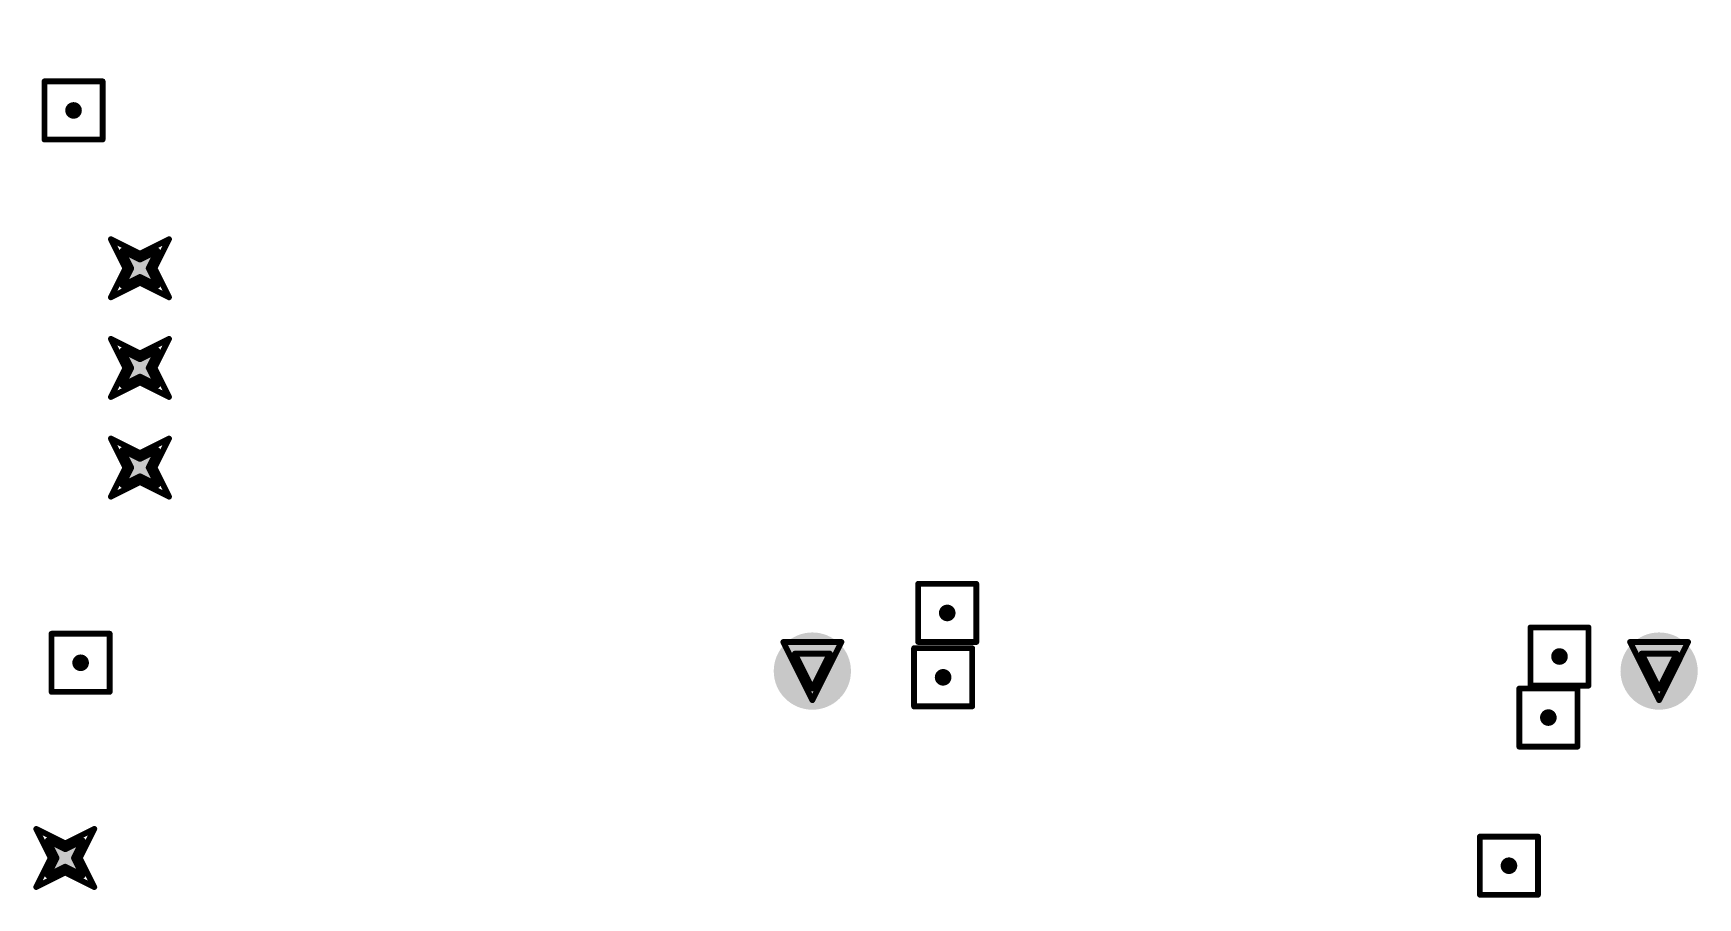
# Model space of a CAD drawing. Header units: inches. Extents: x 0 to 17, y 0 to 4.
# Drawn here: x 0.729 to 1.518, y 0.938 to 1.348 of the extents above; entities that cross this region are included whole.
import ezdxf

# ---------------------------------------------------------------- set-up
doc = ezdxf.new("R2010")
doc.units = ezdxf.units.IN
doc.header["$MEASUREMENT"] = 0
for name, color, linetype in [('Drill Drawing', 1, 'Continuous'), ('Pad Holes', 156, 'Continuous'), ('Via Holes', 16, 'Continuous')]:
    doc.layers.add(name, color=color, linetype=linetype)

# ---------------------------------------------------------------- blocks, each defined once
blk = doc.blocks.new('CR2032_VAY3_15_2_B_187')
at = {"layer": 'Pad Holes'}
h = blk.add_hatch(color=7, dxfattribs=at)
edge = h.paths.add_edge_path()
edge.add_arc((-0.40157, 0.20079), 0.01831, 0, 360)
h = blk.add_hatch(color=7, dxfattribs=at)
edge = h.paths.add_edge_path()
edge.add_arc((0.19685, 0), 0.01831, 0, 360)
h = blk.add_hatch(color=7, dxfattribs=at)
edge = h.paths.add_edge_path()
edge.add_arc((-0.40157, -0.20079), 0.01831, 0, 360)

msp = doc.modelspace()

# ---------------------------------------------------------------- hatches: boundary and pattern name
at = {"layer": 'Via Holes'}
h = msp.add_hatch(color=7, dxfattribs=at)
edge = h.paths.add_edge_path()
edge.add_arc((0.74803, 1.31102), 0.00394, 0, 360)
h = msp.add_hatch(color=7, dxfattribs=at)
edge = h.paths.add_edge_path()
edge.add_arc((0.77953, 1.23622), 0.00787, 0, 360)
h = msp.add_hatch(color=7, dxfattribs=at)
edge = h.paths.add_edge_path()
edge.add_arc((0.77953, 1.18898), 0.00787, 0, 360)
h = msp.add_hatch(color=7, dxfattribs=at)
edge = h.paths.add_edge_path()
edge.add_arc((0.77953, 1.14173), 0.00787, 0, 360)
h = msp.add_hatch(color=7, dxfattribs=at)
edge = h.paths.add_edge_path()
edge.add_arc((1.1624, 1.07283), 0.00394, 0, 360)
h = msp.add_hatch(color=7, dxfattribs=at)
edge = h.paths.add_edge_path()
edge.add_arc((0.75139, 1.04921), 0.00394, 0, 360)
h = msp.add_hatch(color=7, dxfattribs=at)
edge = h.paths.add_edge_path()
edge.add_arc((1.45276, 1.05217), 0.00394, 0, 360)
h = msp.add_hatch(color=7, dxfattribs=at)
edge = h.paths.add_edge_path()
edge.add_arc((1.16043, 1.04232), 0.00394, 0, 360)
h = msp.add_hatch(color=7, dxfattribs=at)
edge = h.paths.add_edge_path()
edge.add_arc((1.44748, 1.02323), 0.00394, 0, 360)
h = msp.add_hatch(color=7, dxfattribs=at)
edge = h.paths.add_edge_path()
edge.add_arc((0.74409, 0.95669), 0.00787, 0, 360)
h = msp.add_hatch(color=7, dxfattribs=at)
edge = h.paths.add_edge_path()
edge.add_arc((1.42879, 0.95303), 0.00394, 0, 360)

# ---------------------------------------------------------------- linework, layer by layer
at = {"layer": 'Drill Drawing'}
for points in [[(0.73425, 1.3248, 0.00276, 0.00276, 0), (0.76181, 1.3248, 0.00276, 0.00276, 0)], [(0.73425, 1.29724, 0.00276, 0.00276, 0), (0.73425, 1.3248, 0.00276, 0.00276, 0)], [(0.76181, 1.29724, 0.00276, 0.00276, 0), (0.76181, 1.3248, 0.00276, 0.00276, 0)], [(0.73425, 1.29724, 0.00276, 0.00276, 0), (0.76181, 1.29724, 0.00276, 0.00276, 0)], [(0.76575, 1.25, 0.00276, 0.00276, 0), (0.77953, 1.24311, 0.00276, 0.00276, 0)], [(0.76575, 1.25, 0.00276, 0.00276, 0), (0.77264, 1.23622, 0.00276, 0.00276, 0)], [(0.77953, 1.24311, 0.00276, 0.00276, 0), (0.79331, 1.25, 0.00276, 0.00276, 0)], [(0.78642, 1.23622, 0.00276, 0.00276, 0), (0.79331, 1.25, 0.00276, 0.00276, 0)], [(0.77126, 1.24449, 0.00276, 0.00276, 0), (0.77953, 1.24035, 0.00276, 0.00276, 0)], [(0.77126, 1.24449, 0.00276, 0.00276, 0), (0.77539, 1.23622, 0.00276, 0.00276, 0)], [(0.77953, 1.24035, 0.00276, 0.00276, 0), (0.7878, 1.24449, 0.00276, 0.00276, 0)], [(0.78366, 1.23622, 0.00276, 0.00276, 0), (0.7878, 1.24449, 0.00276, 0.00276, 0)], [(0.76575, 1.22244, 0.00276, 0.00276, 0), (0.77264, 1.23622, 0.00276, 0.00276, 0)], [(0.77126, 1.22795, 0.00276, 0.00276, 0), (0.77539, 1.23622, 0.00276, 0.00276, 0)], [(0.77126, 1.22795, 0.00276, 0.00276, 0), (0.77953, 1.23209, 0.00276, 0.00276, 0)], [(0.77953, 1.23209, 0.00276, 0.00276, 0), (0.7878, 1.22795, 0.00276, 0.00276, 0)], [(0.78366, 1.23622, 0.00276, 0.00276, 0), (0.7878, 1.22795, 0.00276, 0.00276, 0)], [(0.78642, 1.23622, 0.00276, 0.00276, 0), (0.79331, 1.22244, 0.00276, 0.00276, 0)], [(0.76575, 1.22244, 0.00276, 0.00276, 0), (0.77953, 1.22933, 0.00276, 0.00276, 0)], [(0.77953, 1.22933, 0.00276, 0.00276, 0), (0.79331, 1.22244, 0.00276, 0.00276, 0)], [(0.76575, 1.20276, 0.00276, 0.00276, 0), (0.77953, 1.19587, 0.00276, 0.00276, 0)], [(0.76575, 1.20276, 0.00276, 0.00276, 0), (0.77264, 1.18898, 0.00276, 0.00276, 0)], [(0.77953, 1.19587, 0.00276, 0.00276, 0), (0.79331, 1.20276, 0.00276, 0.00276, 0)], [(0.78642, 1.18898, 0.00276, 0.00276, 0), (0.79331, 1.20276, 0.00276, 0.00276, 0)], [(0.77126, 1.19724, 0.00276, 0.00276, 0), (0.77953, 1.19311, 0.00276, 0.00276, 0)], [(0.77126, 1.19724, 0.00276, 0.00276, 0), (0.77539, 1.18898, 0.00276, 0.00276, 0)], [(0.77953, 1.19311, 0.00276, 0.00276, 0), (0.7878, 1.19724, 0.00276, 0.00276, 0)], [(0.78366, 1.18898, 0.00276, 0.00276, 0), (0.7878, 1.19724, 0.00276, 0.00276, 0)], [(0.76575, 1.1752, 0.00276, 0.00276, 0), (0.77264, 1.18898, 0.00276, 0.00276, 0)], [(0.77126, 1.18071, 0.00276, 0.00276, 0), (0.77539, 1.18898, 0.00276, 0.00276, 0)], [(0.77126, 1.18071, 0.00276, 0.00276, 0), (0.77953, 1.18484, 0.00276, 0.00276, 0)], [(0.77953, 1.18484, 0.00276, 0.00276, 0), (0.7878, 1.18071, 0.00276, 0.00276, 0)], [(0.78366, 1.18898, 0.00276, 0.00276, 0), (0.7878, 1.18071, 0.00276, 0.00276, 0)], [(0.78642, 1.18898, 0.00276, 0.00276, 0), (0.79331, 1.1752, 0.00276, 0.00276, 0)], [(0.76575, 1.1752, 0.00276, 0.00276, 0), (0.77953, 1.18209, 0.00276, 0.00276, 0)], [(0.77953, 1.18209, 0.00276, 0.00276, 0), (0.79331, 1.1752, 0.00276, 0.00276, 0)], [(0.76575, 1.15551, 0.00276, 0.00276, 0), (0.77953, 1.14862, 0.00276, 0.00276, 0)], [(0.76575, 1.15551, 0.00276, 0.00276, 0), (0.77264, 1.14173, 0.00276, 0.00276, 0)], [(0.77953, 1.14862, 0.00276, 0.00276, 0), (0.79331, 1.15551, 0.00276, 0.00276, 0)], [(0.78642, 1.14173, 0.00276, 0.00276, 0), (0.79331, 1.15551, 0.00276, 0.00276, 0)], [(0.77126, 1.15, 0.00276, 0.00276, 0), (0.77953, 1.14587, 0.00276, 0.00276, 0)], [(0.77126, 1.15, 0.00276, 0.00276, 0), (0.77539, 1.14173, 0.00276, 0.00276, 0)], [(0.77953, 1.14587, 0.00276, 0.00276, 0), (0.7878, 1.15, 0.00276, 0.00276, 0)], [(0.78366, 1.14173, 0.00276, 0.00276, 0), (0.7878, 1.15, 0.00276, 0.00276, 0)], [(0.76575, 1.12795, 0.00276, 0.00276, 0), (0.77264, 1.14173, 0.00276, 0.00276, 0)], [(0.77126, 1.13346, 0.00276, 0.00276, 0), (0.77539, 1.14173, 0.00276, 0.00276, 0)], [(0.77126, 1.13346, 0.00276, 0.00276, 0), (0.77953, 1.1376, 0.00276, 0.00276, 0)], [(0.77953, 1.1376, 0.00276, 0.00276, 0), (0.7878, 1.13346, 0.00276, 0.00276, 0)], [(0.78366, 1.14173, 0.00276, 0.00276, 0), (0.7878, 1.13346, 0.00276, 0.00276, 0)], [(0.78642, 1.14173, 0.00276, 0.00276, 0), (0.79331, 1.12795, 0.00276, 0.00276, 0)], [(0.76575, 1.12795, 0.00276, 0.00276, 0), (0.77953, 1.13484, 0.00276, 0.00276, 0)], [(0.77953, 1.13484, 0.00276, 0.00276, 0), (0.79331, 1.12795, 0.00276, 0.00276, 0)], [(1.14862, 1.08661, 0.00276, 0.00276, 0), (1.17618, 1.08661, 0.00276, 0.00276, 0)], [(1.14862, 1.05906, 0.00276, 0.00276, 0), (1.14862, 1.08661, 0.00276, 0.00276, 0)], [(1.17618, 1.05906, 0.00276, 0.00276, 0), (1.17618, 1.08661, 0.00276, 0.00276, 0)], [(1.43898, 1.06594, 0.00276, 0.00276, 0), (1.46654, 1.06594, 0.00276, 0.00276, 0)], [(1.43898, 1.03839, 0.00276, 0.00276, 0), (1.43898, 1.06594, 0.00276, 0.00276, 0)], [(1.46654, 1.03839, 0.00276, 0.00276, 0), (1.46654, 1.06594, 0.00276, 0.00276, 0)], [(0.73761, 1.06299, 0.00276, 0.00276, 0), (0.76517, 1.06299, 0.00276, 0.00276, 0)], [(0.73761, 1.03543, 0.00276, 0.00276, 0), (0.73761, 1.06299, 0.00276, 0.00276, 0)], [(0.76517, 1.03543, 0.00276, 0.00276, 0), (0.76517, 1.06299, 0.00276, 0.00276, 0)], [(1.08465, 1.05906, 0.00276, 0.00276, 0), (1.11221, 1.05906, 0.00276, 0.00276, 0)], [(1.08465, 1.05906, 0.00276, 0.00276, 0), (1.09843, 1.0315, 0.00276, 0.00276, 0)], [(1.09843, 1.0315, 0.00276, 0.00276, 0), (1.11221, 1.05906, 0.00276, 0.00276, 0)], [(1.14862, 1.05906, 0.00276, 0.00276, 0), (1.17618, 1.05906, 0.00276, 0.00276, 0)], [(1.48622, 1.05906, 0.00276, 0.00276, 0), (1.51378, 1.05906, 0.00276, 0.00276, 0)], [(1.48622, 1.05906, 0.00276, 0.00276, 0), (1.5, 1.0315, 0.00276, 0.00276, 0)], [(1.5, 1.0315, 0.00276, 0.00276, 0), (1.51378, 1.05906, 0.00276, 0.00276, 0)], [(1.09016, 1.05354, 0.00276, 0.00276, 0), (1.10669, 1.05354, 0.00276, 0.00276, 0)], [(1.09016, 1.05354, 0.00276, 0.00276, 0), (1.09843, 1.03701, 0.00276, 0.00276, 0)], [(1.09843, 1.03701, 0.00276, 0.00276, 0), (1.10669, 1.05354, 0.00276, 0.00276, 0)], [(1.14665, 1.0561, 0.00276, 0.00276, 0), (1.17421, 1.0561, 0.00276, 0.00276, 0)], [(1.14665, 1.02854, 0.00276, 0.00276, 0), (1.14665, 1.0561, 0.00276, 0.00276, 0)], [(1.17421, 1.02854, 0.00276, 0.00276, 0), (1.17421, 1.0561, 0.00276, 0.00276, 0)], [(1.49173, 1.05354, 0.00276, 0.00276, 0), (1.50827, 1.05354, 0.00276, 0.00276, 0)], [(1.49173, 1.05354, 0.00276, 0.00276, 0), (1.5, 1.03701, 0.00276, 0.00276, 0)], [(1.5, 1.03701, 0.00276, 0.00276, 0), (1.50827, 1.05354, 0.00276, 0.00276, 0)], [(0.73761, 1.03543, 0.00276, 0.00276, 0), (0.76517, 1.03543, 0.00276, 0.00276, 0)], [(1.4337, 1.03701, 0.00276, 0.00276, 0), (1.46126, 1.03701, 0.00276, 0.00276, 0)], [(1.4337, 1.00945, 0.00276, 0.00276, 0), (1.4337, 1.03701, 0.00276, 0.00276, 0)], [(1.43898, 1.03839, 0.00276, 0.00276, 0), (1.46654, 1.03839, 0.00276, 0.00276, 0)], [(1.46126, 1.00945, 0.00276, 0.00276, 0), (1.46126, 1.03701, 0.00276, 0.00276, 0)], [(1.14665, 1.02854, 0.00276, 0.00276, 0), (1.17421, 1.02854, 0.00276, 0.00276, 0)], [(1.4337, 1.00945, 0.00276, 0.00276, 0), (1.46126, 1.00945, 0.00276, 0.00276, 0)], [(0.73032, 0.97047, 0.00276, 0.00276, 0), (0.74409, 0.96358, 0.00276, 0.00276, 0)], [(0.73032, 0.97047, 0.00276, 0.00276, 0), (0.7372, 0.95669, 0.00276, 0.00276, 0)], [(0.74409, 0.96358, 0.00276, 0.00276, 0), (0.75787, 0.97047, 0.00276, 0.00276, 0)], [(0.75098, 0.95669, 0.00276, 0.00276, 0), (0.75787, 0.97047, 0.00276, 0.00276, 0)], [(0.73583, 0.96496, 0.00276, 0.00276, 0), (0.74409, 0.96083, 0.00276, 0.00276, 0)], [(0.73583, 0.96496, 0.00276, 0.00276, 0), (0.73996, 0.95669, 0.00276, 0.00276, 0)], [(0.74409, 0.96083, 0.00276, 0.00276, 0), (0.75236, 0.96496, 0.00276, 0.00276, 0)], [(0.74823, 0.95669, 0.00276, 0.00276, 0), (0.75236, 0.96496, 0.00276, 0.00276, 0)], [(1.41501, 0.96681, 0.00276, 0.00276, 0), (1.44257, 0.96681, 0.00276, 0.00276, 0)], [(1.41501, 0.93925, 0.00276, 0.00276, 0), (1.41501, 0.96681, 0.00276, 0.00276, 0)], [(1.44257, 0.93925, 0.00276, 0.00276, 0), (1.44257, 0.96681, 0.00276, 0.00276, 0)], [(0.73032, 0.94291, 0.00276, 0.00276, 0), (0.7372, 0.95669, 0.00276, 0.00276, 0)], [(0.73583, 0.94843, 0.00276, 0.00276, 0), (0.73996, 0.95669, 0.00276, 0.00276, 0)], [(0.74823, 0.95669, 0.00276, 0.00276, 0), (0.75236, 0.94843, 0.00276, 0.00276, 0)], [(0.75098, 0.95669, 0.00276, 0.00276, 0), (0.75787, 0.94291, 0.00276, 0.00276, 0)], [(0.73032, 0.94291, 0.00276, 0.00276, 0), (0.74409, 0.9498, 0.00276, 0.00276, 0)], [(0.73583, 0.94843, 0.00276, 0.00276, 0), (0.74409, 0.95256, 0.00276, 0.00276, 0)], [(0.74409, 0.95256, 0.00276, 0.00276, 0), (0.75236, 0.94843, 0.00276, 0.00276, 0)], [(0.74409, 0.9498, 0.00276, 0.00276, 0), (0.75787, 0.94291, 0.00276, 0.00276, 0)], [(1.41501, 0.93925, 0.00276, 0.00276, 0), (1.44257, 0.93925, 0.00276, 0.00276, 0)]]:
    msp.add_lwpolyline(points, format="xyseb", dxfattribs=at)
for points in [[(0.73356, 1.3248, 0.00138, 0.00138, 1), (0.73494, 1.3248, 0.00138, 0.00138, 1)], [(0.73356, 1.3248, 0.00138, 0.00138, 1), (0.73494, 1.3248, 0.00138, 0.00138, 1)], [(0.76112, 1.3248, 0.00138, 0.00138, 1), (0.7625, 1.3248, 0.00138, 0.00138, 1)], [(0.76112, 1.3248, 0.00138, 0.00138, 1), (0.7625, 1.3248, 0.00138, 0.00138, 1)], [(0.73356, 1.29724, 0.00138, 0.00138, 1), (0.73494, 1.29724, 0.00138, 0.00138, 1)], [(0.73356, 1.29724, 0.00138, 0.00138, 1), (0.73494, 1.29724, 0.00138, 0.00138, 1)], [(0.76112, 1.29724, 0.00138, 0.00138, 1), (0.7625, 1.29724, 0.00138, 0.00138, 1)], [(0.76112, 1.29724, 0.00138, 0.00138, 1), (0.7625, 1.29724, 0.00138, 0.00138, 1)], [(0.76506, 1.25, 0.00138, 0.00138, 1), (0.76644, 1.25, 0.00138, 0.00138, 1)], [(0.76506, 1.25, 0.00138, 0.00138, 1), (0.76644, 1.25, 0.00138, 0.00138, 1)], [(0.79262, 1.25, 0.00138, 0.00138, 1), (0.794, 1.25, 0.00138, 0.00138, 1)], [(0.79262, 1.25, 0.00138, 0.00138, 1), (0.794, 1.25, 0.00138, 0.00138, 1)], [(0.77057, 1.24449, 0.00138, 0.00138, 1), (0.77195, 1.24449, 0.00138, 0.00138, 1)], [(0.77057, 1.24449, 0.00138, 0.00138, 1), (0.77195, 1.24449, 0.00138, 0.00138, 1)], [(0.77884, 1.24311, 0.00138, 0.00138, 1), (0.78022, 1.24311, 0.00138, 0.00138, 1)], [(0.77884, 1.24311, 0.00138, 0.00138, 1), (0.78022, 1.24311, 0.00138, 0.00138, 1)], [(0.77884, 1.24035, 0.00138, 0.00138, 1), (0.78022, 1.24035, 0.00138, 0.00138, 1)], [(0.77884, 1.24035, 0.00138, 0.00138, 1), (0.78022, 1.24035, 0.00138, 0.00138, 1)], [(0.78711, 1.24449, 0.00138, 0.00138, 1), (0.78848, 1.24449, 0.00138, 0.00138, 1)], [(0.78711, 1.24449, 0.00138, 0.00138, 1), (0.78848, 1.24449, 0.00138, 0.00138, 1)], [(0.77195, 1.23622, 0.00138, 0.00138, 1), (0.77333, 1.23622, 0.00138, 0.00138, 1)], [(0.77195, 1.23622, 0.00138, 0.00138, 1), (0.77333, 1.23622, 0.00138, 0.00138, 1)], [(0.7747, 1.23622, 0.00138, 0.00138, 1), (0.77608, 1.23622, 0.00138, 0.00138, 1)], [(0.7747, 1.23622, 0.00138, 0.00138, 1), (0.77608, 1.23622, 0.00138, 0.00138, 1)], [(0.77884, 1.23209, 0.00138, 0.00138, 1), (0.78022, 1.23209, 0.00138, 0.00138, 1)], [(0.77884, 1.23209, 0.00138, 0.00138, 1), (0.78022, 1.23209, 0.00138, 0.00138, 1)], [(0.78297, 1.23622, 0.00138, 0.00138, 1), (0.78435, 1.23622, 0.00138, 0.00138, 1)], [(0.78297, 1.23622, 0.00138, 0.00138, 1), (0.78435, 1.23622, 0.00138, 0.00138, 1)], [(0.78573, 1.23622, 0.00138, 0.00138, 1), (0.78711, 1.23622, 0.00138, 0.00138, 1)], [(0.78573, 1.23622, 0.00138, 0.00138, 1), (0.78711, 1.23622, 0.00138, 0.00138, 1)], [(0.76506, 1.22244, 0.00138, 0.00138, 1), (0.76644, 1.22244, 0.00138, 0.00138, 1)], [(0.76506, 1.22244, 0.00138, 0.00138, 1), (0.76644, 1.22244, 0.00138, 0.00138, 1)], [(0.77057, 1.22795, 0.00138, 0.00138, 1), (0.77195, 1.22795, 0.00138, 0.00138, 1)], [(0.77057, 1.22795, 0.00138, 0.00138, 1), (0.77195, 1.22795, 0.00138, 0.00138, 1)], [(0.77884, 1.22933, 0.00138, 0.00138, 1), (0.78022, 1.22933, 0.00138, 0.00138, 1)], [(0.77884, 1.22933, 0.00138, 0.00138, 1), (0.78022, 1.22933, 0.00138, 0.00138, 1)], [(0.78711, 1.22795, 0.00138, 0.00138, 1), (0.78848, 1.22795, 0.00138, 0.00138, 1)], [(0.78711, 1.22795, 0.00138, 0.00138, 1), (0.78848, 1.22795, 0.00138, 0.00138, 1)], [(0.79262, 1.22244, 0.00138, 0.00138, 1), (0.794, 1.22244, 0.00138, 0.00138, 1)], [(0.79262, 1.22244, 0.00138, 0.00138, 1), (0.794, 1.22244, 0.00138, 0.00138, 1)], [(0.76506, 1.20276, 0.00138, 0.00138, 1), (0.76644, 1.20276, 0.00138, 0.00138, 1)], [(0.76506, 1.20276, 0.00138, 0.00138, 1), (0.76644, 1.20276, 0.00138, 0.00138, 1)], [(0.79262, 1.20276, 0.00138, 0.00138, 1), (0.794, 1.20276, 0.00138, 0.00138, 1)], [(0.79262, 1.20276, 0.00138, 0.00138, 1), (0.794, 1.20276, 0.00138, 0.00138, 1)], [(0.77057, 1.19724, 0.00138, 0.00138, 1), (0.77195, 1.19724, 0.00138, 0.00138, 1)], [(0.77057, 1.19724, 0.00138, 0.00138, 1), (0.77195, 1.19724, 0.00138, 0.00138, 1)], [(0.77884, 1.19587, 0.00138, 0.00138, 1), (0.78022, 1.19587, 0.00138, 0.00138, 1)], [(0.77884, 1.19587, 0.00138, 0.00138, 1), (0.78022, 1.19587, 0.00138, 0.00138, 1)], [(0.77884, 1.19311, 0.00138, 0.00138, 1), (0.78022, 1.19311, 0.00138, 0.00138, 1)], [(0.77884, 1.19311, 0.00138, 0.00138, 1), (0.78022, 1.19311, 0.00138, 0.00138, 1)], [(0.78711, 1.19724, 0.00138, 0.00138, 1), (0.78848, 1.19724, 0.00138, 0.00138, 1)], [(0.78711, 1.19724, 0.00138, 0.00138, 1), (0.78848, 1.19724, 0.00138, 0.00138, 1)], [(0.77195, 1.18898, 0.00138, 0.00138, 1), (0.77333, 1.18898, 0.00138, 0.00138, 1)], [(0.77195, 1.18898, 0.00138, 0.00138, 1), (0.77333, 1.18898, 0.00138, 0.00138, 1)], [(0.7747, 1.18898, 0.00138, 0.00138, 1), (0.77608, 1.18898, 0.00138, 0.00138, 1)], [(0.7747, 1.18898, 0.00138, 0.00138, 1), (0.77608, 1.18898, 0.00138, 0.00138, 1)], [(0.77884, 1.18484, 0.00138, 0.00138, 1), (0.78022, 1.18484, 0.00138, 0.00138, 1)], [(0.77884, 1.18484, 0.00138, 0.00138, 1), (0.78022, 1.18484, 0.00138, 0.00138, 1)], [(0.78297, 1.18898, 0.00138, 0.00138, 1), (0.78435, 1.18898, 0.00138, 0.00138, 1)], [(0.78297, 1.18898, 0.00138, 0.00138, 1), (0.78435, 1.18898, 0.00138, 0.00138, 1)], [(0.78573, 1.18898, 0.00138, 0.00138, 1), (0.78711, 1.18898, 0.00138, 0.00138, 1)], [(0.78573, 1.18898, 0.00138, 0.00138, 1), (0.78711, 1.18898, 0.00138, 0.00138, 1)], [(0.76506, 1.1752, 0.00138, 0.00138, 1), (0.76644, 1.1752, 0.00138, 0.00138, 1)], [(0.76506, 1.1752, 0.00138, 0.00138, 1), (0.76644, 1.1752, 0.00138, 0.00138, 1)], [(0.77057, 1.18071, 0.00138, 0.00138, 1), (0.77195, 1.18071, 0.00138, 0.00138, 1)], [(0.77057, 1.18071, 0.00138, 0.00138, 1), (0.77195, 1.18071, 0.00138, 0.00138, 1)], [(0.77884, 1.18209, 0.00138, 0.00138, 1), (0.78022, 1.18209, 0.00138, 0.00138, 1)], [(0.77884, 1.18209, 0.00138, 0.00138, 1), (0.78022, 1.18209, 0.00138, 0.00138, 1)], [(0.78711, 1.18071, 0.00138, 0.00138, 1), (0.78848, 1.18071, 0.00138, 0.00138, 1)], [(0.78711, 1.18071, 0.00138, 0.00138, 1), (0.78848, 1.18071, 0.00138, 0.00138, 1)], [(0.79262, 1.1752, 0.00138, 0.00138, 1), (0.794, 1.1752, 0.00138, 0.00138, 1)], [(0.79262, 1.1752, 0.00138, 0.00138, 1), (0.794, 1.1752, 0.00138, 0.00138, 1)], [(0.76506, 1.15551, 0.00138, 0.00138, 1), (0.76644, 1.15551, 0.00138, 0.00138, 1)], [(0.76506, 1.15551, 0.00138, 0.00138, 1), (0.76644, 1.15551, 0.00138, 0.00138, 1)], [(0.79262, 1.15551, 0.00138, 0.00138, 1), (0.794, 1.15551, 0.00138, 0.00138, 1)], [(0.79262, 1.15551, 0.00138, 0.00138, 1), (0.794, 1.15551, 0.00138, 0.00138, 1)], [(0.77057, 1.15, 0.00138, 0.00138, 1), (0.77195, 1.15, 0.00138, 0.00138, 1)], [(0.77057, 1.15, 0.00138, 0.00138, 1), (0.77195, 1.15, 0.00138, 0.00138, 1)], [(0.77884, 1.14862, 0.00138, 0.00138, 1), (0.78022, 1.14862, 0.00138, 0.00138, 1)], [(0.77884, 1.14862, 0.00138, 0.00138, 1), (0.78022, 1.14862, 0.00138, 0.00138, 1)], [(0.77884, 1.14587, 0.00138, 0.00138, 1), (0.78022, 1.14587, 0.00138, 0.00138, 1)], [(0.77884, 1.14587, 0.00138, 0.00138, 1), (0.78022, 1.14587, 0.00138, 0.00138, 1)], [(0.78711, 1.15, 0.00138, 0.00138, 1), (0.78848, 1.15, 0.00138, 0.00138, 1)], [(0.78711, 1.15, 0.00138, 0.00138, 1), (0.78848, 1.15, 0.00138, 0.00138, 1)], [(0.77195, 1.14173, 0.00138, 0.00138, 1), (0.77333, 1.14173, 0.00138, 0.00138, 1)], [(0.77195, 1.14173, 0.00138, 0.00138, 1), (0.77333, 1.14173, 0.00138, 0.00138, 1)], [(0.7747, 1.14173, 0.00138, 0.00138, 1), (0.77608, 1.14173, 0.00138, 0.00138, 1)], [(0.7747, 1.14173, 0.00138, 0.00138, 1), (0.77608, 1.14173, 0.00138, 0.00138, 1)], [(0.77884, 1.1376, 0.00138, 0.00138, 1), (0.78022, 1.1376, 0.00138, 0.00138, 1)], [(0.77884, 1.1376, 0.00138, 0.00138, 1), (0.78022, 1.1376, 0.00138, 0.00138, 1)], [(0.78297, 1.14173, 0.00138, 0.00138, 1), (0.78435, 1.14173, 0.00138, 0.00138, 1)], [(0.78297, 1.14173, 0.00138, 0.00138, 1), (0.78435, 1.14173, 0.00138, 0.00138, 1)], [(0.78573, 1.14173, 0.00138, 0.00138, 1), (0.78711, 1.14173, 0.00138, 0.00138, 1)], [(0.78573, 1.14173, 0.00138, 0.00138, 1), (0.78711, 1.14173, 0.00138, 0.00138, 1)], [(0.76506, 1.12795, 0.00138, 0.00138, 1), (0.76644, 1.12795, 0.00138, 0.00138, 1)], [(0.76506, 1.12795, 0.00138, 0.00138, 1), (0.76644, 1.12795, 0.00138, 0.00138, 1)], [(0.77057, 1.13346, 0.00138, 0.00138, 1), (0.77195, 1.13346, 0.00138, 0.00138, 1)], [(0.77057, 1.13346, 0.00138, 0.00138, 1), (0.77195, 1.13346, 0.00138, 0.00138, 1)], [(0.77884, 1.13484, 0.00138, 0.00138, 1), (0.78022, 1.13484, 0.00138, 0.00138, 1)], [(0.77884, 1.13484, 0.00138, 0.00138, 1), (0.78022, 1.13484, 0.00138, 0.00138, 1)], [(0.78711, 1.13346, 0.00138, 0.00138, 1), (0.78848, 1.13346, 0.00138, 0.00138, 1)], [(0.78711, 1.13346, 0.00138, 0.00138, 1), (0.78848, 1.13346, 0.00138, 0.00138, 1)], [(0.79262, 1.12795, 0.00138, 0.00138, 1), (0.794, 1.12795, 0.00138, 0.00138, 1)], [(0.79262, 1.12795, 0.00138, 0.00138, 1), (0.794, 1.12795, 0.00138, 0.00138, 1)], [(1.14793, 1.08661, 0.00138, 0.00138, 1), (1.14931, 1.08661, 0.00138, 0.00138, 1)], [(1.14793, 1.08661, 0.00138, 0.00138, 1), (1.14931, 1.08661, 0.00138, 0.00138, 1)], [(1.17549, 1.08661, 0.00138, 0.00138, 1), (1.17687, 1.08661, 0.00138, 0.00138, 1)], [(1.17549, 1.08661, 0.00138, 0.00138, 1), (1.17687, 1.08661, 0.00138, 0.00138, 1)], [(1.43829, 1.06594, 0.00138, 0.00138, 1), (1.43967, 1.06594, 0.00138, 0.00138, 1)], [(1.43829, 1.06594, 0.00138, 0.00138, 1), (1.43967, 1.06594, 0.00138, 0.00138, 1)], [(1.46585, 1.06594, 0.00138, 0.00138, 1), (1.46722, 1.06594, 0.00138, 0.00138, 1)], [(1.46585, 1.06594, 0.00138, 0.00138, 1), (1.46722, 1.06594, 0.00138, 0.00138, 1)], [(0.73692, 1.06299, 0.00138, 0.00138, 1), (0.7383, 1.06299, 0.00138, 0.00138, 1)], [(0.73692, 1.06299, 0.00138, 0.00138, 1), (0.7383, 1.06299, 0.00138, 0.00138, 1)], [(0.76448, 1.06299, 0.00138, 0.00138, 1), (0.76586, 1.06299, 0.00138, 0.00138, 1)], [(0.76448, 1.06299, 0.00138, 0.00138, 1), (0.76586, 1.06299, 0.00138, 0.00138, 1)], [(1.08396, 1.05906, 0.00138, 0.00138, 1), (1.08534, 1.05906, 0.00138, 0.00138, 1)], [(1.08396, 1.05906, 0.00138, 0.00138, 1), (1.08534, 1.05906, 0.00138, 0.00138, 1)], [(1.11152, 1.05906, 0.00138, 0.00138, 1), (1.11289, 1.05906, 0.00138, 0.00138, 1)], [(1.11152, 1.05906, 0.00138, 0.00138, 1), (1.11289, 1.05906, 0.00138, 0.00138, 1)], [(1.14793, 1.05906, 0.00138, 0.00138, 1), (1.14931, 1.05906, 0.00138, 0.00138, 1)], [(1.14793, 1.05906, 0.00138, 0.00138, 1), (1.14931, 1.05906, 0.00138, 0.00138, 1)], [(1.17549, 1.05906, 0.00138, 0.00138, 1), (1.17687, 1.05906, 0.00138, 0.00138, 1)], [(1.17549, 1.05906, 0.00138, 0.00138, 1), (1.17687, 1.05906, 0.00138, 0.00138, 1)], [(1.48553, 1.05906, 0.00138, 0.00138, 1), (1.48691, 1.05906, 0.00138, 0.00138, 1)], [(1.48553, 1.05906, 0.00138, 0.00138, 1), (1.48691, 1.05906, 0.00138, 0.00138, 1)], [(1.51309, 1.05906, 0.00138, 0.00138, 1), (1.51447, 1.05906, 0.00138, 0.00138, 1)], [(1.51309, 1.05906, 0.00138, 0.00138, 1), (1.51447, 1.05906, 0.00138, 0.00138, 1)], [(1.08947, 1.05354, 0.00138, 0.00138, 1), (1.09085, 1.05354, 0.00138, 0.00138, 1)], [(1.08947, 1.05354, 0.00138, 0.00138, 1), (1.09085, 1.05354, 0.00138, 0.00138, 1)], [(1.106, 1.05354, 0.00138, 0.00138, 1), (1.10738, 1.05354, 0.00138, 0.00138, 1)], [(1.106, 1.05354, 0.00138, 0.00138, 1), (1.10738, 1.05354, 0.00138, 0.00138, 1)], [(1.14596, 1.0561, 0.00138, 0.00138, 1), (1.14734, 1.0561, 0.00138, 0.00138, 1)], [(1.14596, 1.0561, 0.00138, 0.00138, 1), (1.14734, 1.0561, 0.00138, 0.00138, 1)], [(1.17352, 1.0561, 0.00138, 0.00138, 1), (1.1749, 1.0561, 0.00138, 0.00138, 1)], [(1.17352, 1.0561, 0.00138, 0.00138, 1), (1.1749, 1.0561, 0.00138, 0.00138, 1)], [(1.49104, 1.05354, 0.00138, 0.00138, 1), (1.49242, 1.05354, 0.00138, 0.00138, 1)], [(1.49104, 1.05354, 0.00138, 0.00138, 1), (1.49242, 1.05354, 0.00138, 0.00138, 1)], [(1.50758, 1.05354, 0.00138, 0.00138, 1), (1.50896, 1.05354, 0.00138, 0.00138, 1)], [(1.50758, 1.05354, 0.00138, 0.00138, 1), (1.50896, 1.05354, 0.00138, 0.00138, 1)], [(0.73692, 1.03543, 0.00138, 0.00138, 1), (0.7383, 1.03543, 0.00138, 0.00138, 1)], [(0.73692, 1.03543, 0.00138, 0.00138, 1), (0.7383, 1.03543, 0.00138, 0.00138, 1)], [(0.76448, 1.03543, 0.00138, 0.00138, 1), (0.76586, 1.03543, 0.00138, 0.00138, 1)], [(0.76448, 1.03543, 0.00138, 0.00138, 1), (0.76586, 1.03543, 0.00138, 0.00138, 1)], [(1.09774, 1.03701, 0.00138, 0.00138, 1), (1.09912, 1.03701, 0.00138, 0.00138, 1)], [(1.09774, 1.03701, 0.00138, 0.00138, 1), (1.09912, 1.03701, 0.00138, 0.00138, 1)], [(1.43301, 1.03701, 0.00138, 0.00138, 1), (1.43439, 1.03701, 0.00138, 0.00138, 1)], [(1.43301, 1.03701, 0.00138, 0.00138, 1), (1.43439, 1.03701, 0.00138, 0.00138, 1)], [(1.43829, 1.03839, 0.00138, 0.00138, 1), (1.43967, 1.03839, 0.00138, 0.00138, 1)], [(1.43829, 1.03839, 0.00138, 0.00138, 1), (1.43967, 1.03839, 0.00138, 0.00138, 1)], [(1.46057, 1.03701, 0.00138, 0.00138, 1), (1.46195, 1.03701, 0.00138, 0.00138, 1)], [(1.46057, 1.03701, 0.00138, 0.00138, 1), (1.46195, 1.03701, 0.00138, 0.00138, 1)], [(1.46585, 1.03839, 0.00138, 0.00138, 1), (1.46722, 1.03839, 0.00138, 0.00138, 1)], [(1.46585, 1.03839, 0.00138, 0.00138, 1), (1.46722, 1.03839, 0.00138, 0.00138, 1)], [(1.49931, 1.03701, 0.00138, 0.00138, 1), (1.50069, 1.03701, 0.00138, 0.00138, 1)], [(1.49931, 1.03701, 0.00138, 0.00138, 1), (1.50069, 1.03701, 0.00138, 0.00138, 1)], [(1.09774, 1.0315, 0.00138, 0.00138, 1), (1.09912, 1.0315, 0.00138, 0.00138, 1)], [(1.09774, 1.0315, 0.00138, 0.00138, 1), (1.09912, 1.0315, 0.00138, 0.00138, 1)], [(1.14596, 1.02854, 0.00138, 0.00138, 1), (1.14734, 1.02854, 0.00138, 0.00138, 1)], [(1.14596, 1.02854, 0.00138, 0.00138, 1), (1.14734, 1.02854, 0.00138, 0.00138, 1)], [(1.17352, 1.02854, 0.00138, 0.00138, 1), (1.1749, 1.02854, 0.00138, 0.00138, 1)], [(1.17352, 1.02854, 0.00138, 0.00138, 1), (1.1749, 1.02854, 0.00138, 0.00138, 1)], [(1.49931, 1.0315, 0.00138, 0.00138, 1), (1.50069, 1.0315, 0.00138, 0.00138, 1)], [(1.49931, 1.0315, 0.00138, 0.00138, 1), (1.50069, 1.0315, 0.00138, 0.00138, 1)], [(1.43301, 1.00945, 0.00138, 0.00138, 1), (1.43439, 1.00945, 0.00138, 0.00138, 1)], [(1.43301, 1.00945, 0.00138, 0.00138, 1), (1.43439, 1.00945, 0.00138, 0.00138, 1)], [(1.46057, 1.00945, 0.00138, 0.00138, 1), (1.46195, 1.00945, 0.00138, 0.00138, 1)], [(1.46057, 1.00945, 0.00138, 0.00138, 1), (1.46195, 1.00945, 0.00138, 0.00138, 1)], [(0.72963, 0.97047, 0.00138, 0.00138, 1), (0.731, 0.97047, 0.00138, 0.00138, 1)], [(0.72963, 0.97047, 0.00138, 0.00138, 1), (0.731, 0.97047, 0.00138, 0.00138, 1)], [(0.75718, 0.97047, 0.00138, 0.00138, 1), (0.75856, 0.97047, 0.00138, 0.00138, 1)], [(0.75718, 0.97047, 0.00138, 0.00138, 1), (0.75856, 0.97047, 0.00138, 0.00138, 1)], [(0.73514, 0.96496, 0.00138, 0.00138, 1), (0.73652, 0.96496, 0.00138, 0.00138, 1)], [(0.73514, 0.96496, 0.00138, 0.00138, 1), (0.73652, 0.96496, 0.00138, 0.00138, 1)], [(0.74341, 0.96358, 0.00138, 0.00138, 1), (0.74478, 0.96358, 0.00138, 0.00138, 1)], [(0.74341, 0.96358, 0.00138, 0.00138, 1), (0.74478, 0.96358, 0.00138, 0.00138, 1)], [(0.75167, 0.96496, 0.00138, 0.00138, 1), (0.75305, 0.96496, 0.00138, 0.00138, 1)], [(0.75167, 0.96496, 0.00138, 0.00138, 1), (0.75305, 0.96496, 0.00138, 0.00138, 1)], [(1.41432, 0.96681, 0.00138, 0.00138, 1), (1.4157, 0.96681, 0.00138, 0.00138, 1)], [(1.41432, 0.96681, 0.00138, 0.00138, 1), (1.4157, 0.96681, 0.00138, 0.00138, 1)], [(1.44188, 0.96681, 0.00138, 0.00138, 1), (1.44326, 0.96681, 0.00138, 0.00138, 1)], [(1.44188, 0.96681, 0.00138, 0.00138, 1), (1.44326, 0.96681, 0.00138, 0.00138, 1)], [(0.73652, 0.95669, 0.00138, 0.00138, 1), (0.73789, 0.95669, 0.00138, 0.00138, 1)], [(0.73652, 0.95669, 0.00138, 0.00138, 1), (0.73789, 0.95669, 0.00138, 0.00138, 1)], [(0.73927, 0.95669, 0.00138, 0.00138, 1), (0.74065, 0.95669, 0.00138, 0.00138, 1)], [(0.73927, 0.95669, 0.00138, 0.00138, 1), (0.74065, 0.95669, 0.00138, 0.00138, 1)], [(0.74341, 0.96083, 0.00138, 0.00138, 1), (0.74478, 0.96083, 0.00138, 0.00138, 1)], [(0.74341, 0.96083, 0.00138, 0.00138, 1), (0.74478, 0.96083, 0.00138, 0.00138, 1)], [(0.74754, 0.95669, 0.00138, 0.00138, 1), (0.74892, 0.95669, 0.00138, 0.00138, 1)], [(0.74754, 0.95669, 0.00138, 0.00138, 1), (0.74892, 0.95669, 0.00138, 0.00138, 1)], [(0.7503, 0.95669, 0.00138, 0.00138, 1), (0.75167, 0.95669, 0.00138, 0.00138, 1)], [(0.7503, 0.95669, 0.00138, 0.00138, 1), (0.75167, 0.95669, 0.00138, 0.00138, 1)], [(0.73514, 0.94843, 0.00138, 0.00138, 1), (0.73652, 0.94843, 0.00138, 0.00138, 1)], [(0.73514, 0.94843, 0.00138, 0.00138, 1), (0.73652, 0.94843, 0.00138, 0.00138, 1)], [(0.74341, 0.95256, 0.00138, 0.00138, 1), (0.74478, 0.95256, 0.00138, 0.00138, 1)], [(0.74341, 0.95256, 0.00138, 0.00138, 1), (0.74478, 0.95256, 0.00138, 0.00138, 1)], [(0.74341, 0.9498, 0.00138, 0.00138, 1), (0.74478, 0.9498, 0.00138, 0.00138, 1)], [(0.74341, 0.9498, 0.00138, 0.00138, 1), (0.74478, 0.9498, 0.00138, 0.00138, 1)], [(0.75167, 0.94843, 0.00138, 0.00138, 1), (0.75305, 0.94843, 0.00138, 0.00138, 1)], [(0.75167, 0.94843, 0.00138, 0.00138, 1), (0.75305, 0.94843, 0.00138, 0.00138, 1)], [(0.72963, 0.94291, 0.00138, 0.00138, 1), (0.731, 0.94291, 0.00138, 0.00138, 1)], [(0.72963, 0.94291, 0.00138, 0.00138, 1), (0.731, 0.94291, 0.00138, 0.00138, 1)], [(0.75718, 0.94291, 0.00138, 0.00138, 1), (0.75856, 0.94291, 0.00138, 0.00138, 1)], [(0.75718, 0.94291, 0.00138, 0.00138, 1), (0.75856, 0.94291, 0.00138, 0.00138, 1)], [(1.41432, 0.93925, 0.00138, 0.00138, 1), (1.4157, 0.93925, 0.00138, 0.00138, 1)], [(1.41432, 0.93925, 0.00138, 0.00138, 1), (1.4157, 0.93925, 0.00138, 0.00138, 1)], [(1.44188, 0.93925, 0.00138, 0.00138, 1), (1.44326, 0.93925, 0.00138, 0.00138, 1)], [(1.44188, 0.93925, 0.00138, 0.00138, 1), (1.44326, 0.93925, 0.00138, 0.00138, 1)]]:
    msp.add_lwpolyline(points, format="xyseb", close=True, dxfattribs=at)

# ---------------------------------------------------------------- block references
at = {"rotation": 90}
msp.add_blockref('CR2032_VAY3_15_2_B_187', (1.29921, 1.44685), dxfattribs=at)

doc.saveas('drawing.dxf')
